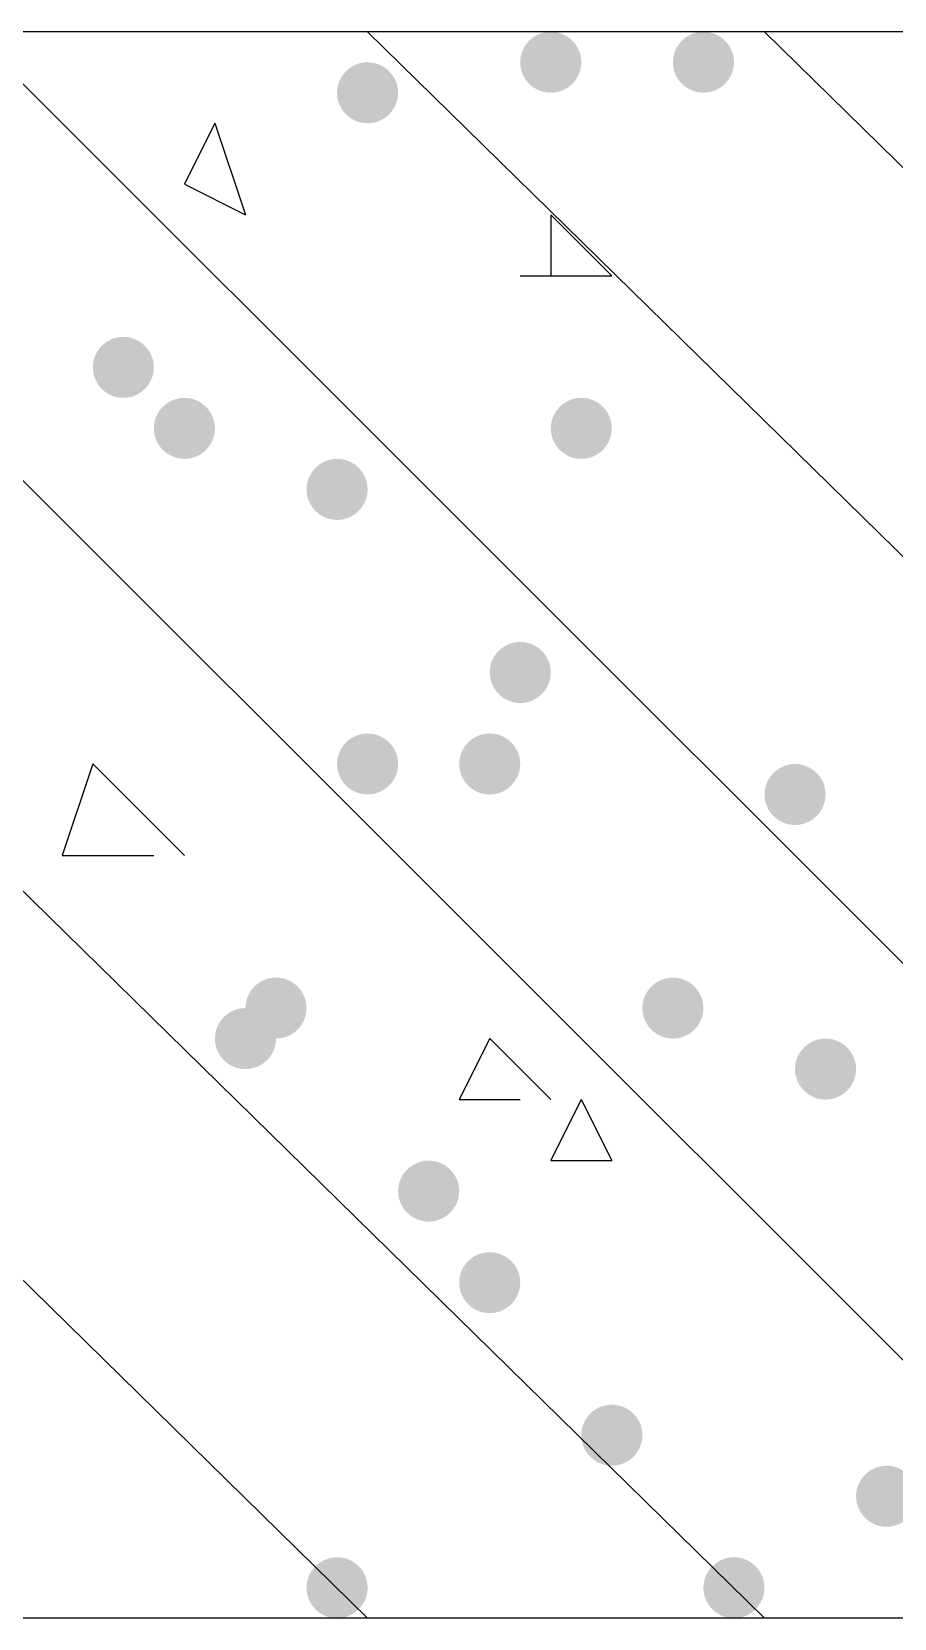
# Model space of a CAD drawing. Header units: inches. Extents: x 11 to 286, y 6 to 196.
# Drawn here: x 103.773 to 104.969, y 91.75 to 93.952 of the extents above; entities that cross this region are included whole.
import ezdxf

# ---------------------------------------------------------------- set-up
doc = ezdxf.new("R2010")
doc.units = ezdxf.units.IN
doc.header["$MEASUREMENT"] = 0
doc.layers.add('PDF_几何图形', color=7, linetype='Continuous')
doc.layers.add('PDF_实体填充', color=7, linetype='Continuous', true_color=0xffffff)

msp = doc.modelspace()

# ---------------------------------------------------------------- hatches: boundary and pattern name
at = {"layer": 'PDF_实体填充', "transparency": 33554559}
h = msp.add_hatch(color=7, dxfattribs=at)
edge = h.paths.add_edge_path(flags=0)
edge.add_spline(control_points=[(104.5351, 93.9094), (104.5351, 93.8862), (104.5161, 93.8671), (104.4928, 93.8671)], knot_values=[0, 0, 0, 0, 1, 1, 1, 1], degree=3, periodic=0)
edge.add_spline(control_points=[(104.4928, 93.8671), (104.4695, 93.8671), (104.4504, 93.8862), (104.4504, 93.9094)], knot_values=[0, 0, 0, 0, 1, 1, 1, 1], degree=3, periodic=0)
edge.add_line((104.4504, 93.9094), (104.4504, 93.9094))
edge.add_spline(control_points=[(104.4504, 93.9094), (104.4504, 93.9327), (104.4695, 93.9518), (104.4928, 93.9518)], knot_values=[0, 0, 0, 0, 1, 1, 1, 1], degree=3, periodic=0)
edge.add_spline(control_points=[(104.4928, 93.9518), (104.5161, 93.9518), (104.5351, 93.9327), (104.5351, 93.9094)], knot_values=[0, 0, 0, 0, 1, 1, 1, 1], degree=3, periodic=0)
edge.add_line((104.5351, 93.9094), (104.5351, 93.9094))
edge.add_line((104.5351, 93.9094), (104.5351, 93.9094))
h = msp.add_hatch(color=7, dxfattribs=at)
edge = h.paths.add_edge_path(flags=0)
edge.add_spline(control_points=[(104.7468, 93.9094), (104.7468, 93.8862), (104.7277, 93.8671), (104.7044, 93.8671)], knot_values=[0, 0, 0, 0, 1, 1, 1, 1], degree=3, periodic=0)
edge.add_spline(control_points=[(104.7044, 93.8671), (104.6812, 93.8671), (104.6621, 93.8862), (104.6621, 93.9094)], knot_values=[0, 0, 0, 0, 1, 1, 1, 1], degree=3, periodic=0)
edge.add_line((104.6621, 93.9094), (104.6621, 93.9094))
edge.add_spline(control_points=[(104.6621, 93.9094), (104.6621, 93.9327), (104.6812, 93.9518), (104.7044, 93.9518)], knot_values=[0, 0, 0, 0, 1, 1, 1, 1], degree=3, periodic=0)
edge.add_spline(control_points=[(104.7044, 93.9518), (104.7277, 93.9518), (104.7468, 93.9327), (104.7468, 93.9094)], knot_values=[0, 0, 0, 0, 1, 1, 1, 1], degree=3, periodic=0)
edge.add_line((104.7468, 93.9094), (104.7468, 93.9094))
edge.add_line((104.7468, 93.9094), (104.7468, 93.9094))
h = msp.add_hatch(color=7, dxfattribs=at)
edge = h.paths.add_edge_path(flags=0)
edge.add_spline(control_points=[(104.2811, 93.8671), (104.2811, 93.8438), (104.2621, 93.8248), (104.2388, 93.8248)], knot_values=[0, 0, 0, 0, 1, 1, 1, 1], degree=3, periodic=0)
edge.add_spline(control_points=[(104.2388, 93.8248), (104.2155, 93.8248), (104.1964, 93.8438), (104.1964, 93.8671)], knot_values=[0, 0, 0, 0, 1, 1, 1, 1], degree=3, periodic=0)
edge.add_line((104.1964, 93.8671), (104.1964, 93.8671))
edge.add_spline(control_points=[(104.1964, 93.8671), (104.1964, 93.8904), (104.2155, 93.9094), (104.2388, 93.9094)], knot_values=[0, 0, 0, 0, 1, 1, 1, 1], degree=3, periodic=0)
edge.add_spline(control_points=[(104.2388, 93.9094), (104.2621, 93.9094), (104.2811, 93.8904), (104.2811, 93.8671)], knot_values=[0, 0, 0, 0, 1, 1, 1, 1], degree=3, periodic=0)
edge.add_line((104.2811, 93.8671), (104.2811, 93.8671))
edge.add_line((104.2811, 93.8671), (104.2811, 93.8671))
h = msp.add_hatch(color=7, dxfattribs=at)
edge = h.paths.add_edge_path(flags=0)
edge.add_spline(control_points=[(103.9424, 93.4861), (103.9424, 93.4628), (103.9234, 93.4438), (103.9001, 93.4438)], knot_values=[0, 0, 0, 0, 1, 1, 1, 1], degree=3, periodic=0)
edge.add_spline(control_points=[(103.9001, 93.4438), (103.8768, 93.4438), (103.8578, 93.4628), (103.8578, 93.4861)], knot_values=[0, 0, 0, 0, 1, 1, 1, 1], degree=3, periodic=0)
edge.add_line((103.8578, 93.4861), (103.8578, 93.4861))
edge.add_spline(control_points=[(103.8578, 93.4861), (103.8578, 93.5094), (103.8768, 93.5284), (103.9001, 93.5284)], knot_values=[0, 0, 0, 0, 1, 1, 1, 1], degree=3, periodic=0)
edge.add_spline(control_points=[(103.9001, 93.5284), (103.9234, 93.5284), (103.9424, 93.5094), (103.9424, 93.4861)], knot_values=[0, 0, 0, 0, 1, 1, 1, 1], degree=3, periodic=0)
edge.add_line((103.9424, 93.4861), (103.9424, 93.4861))
edge.add_line((103.9424, 93.4861), (103.9424, 93.4861))
h = msp.add_hatch(color=7, dxfattribs=at)
edge = h.paths.add_edge_path(flags=0)
edge.add_spline(control_points=[(104.0271, 93.4014), (104.0271, 93.3782), (104.0081, 93.3591), (103.9848, 93.3591)], knot_values=[0, 0, 0, 0, 1, 1, 1, 1], degree=3, periodic=0)
edge.add_spline(control_points=[(103.9848, 93.3591), (103.9615, 93.3591), (103.9424, 93.3782), (103.9424, 93.4014)], knot_values=[0, 0, 0, 0, 1, 1, 1, 1], degree=3, periodic=0)
edge.add_line((103.9424, 93.4014), (103.9424, 93.4014))
edge.add_spline(control_points=[(103.9424, 93.4014), (103.9424, 93.4247), (103.9615, 93.4438), (103.9848, 93.4438)], knot_values=[0, 0, 0, 0, 1, 1, 1, 1], degree=3, periodic=0)
edge.add_spline(control_points=[(103.9848, 93.4438), (104.0081, 93.4438), (104.0271, 93.4247), (104.0271, 93.4014)], knot_values=[0, 0, 0, 0, 1, 1, 1, 1], degree=3, periodic=0)
edge.add_line((104.0271, 93.4014), (104.0271, 93.4014))
edge.add_line((104.0271, 93.4014), (104.0271, 93.4014))
h = msp.add_hatch(color=7, dxfattribs=at)
edge = h.paths.add_edge_path(flags=0)
edge.add_spline(control_points=[(104.5774, 93.4014), (104.5774, 93.3782), (104.5584, 93.3591), (104.5351, 93.3591)], knot_values=[0, 0, 0, 0, 1, 1, 1, 1], degree=3, periodic=0)
edge.add_spline(control_points=[(104.5351, 93.3591), (104.5118, 93.3591), (104.4928, 93.3782), (104.4928, 93.4014)], knot_values=[0, 0, 0, 0, 1, 1, 1, 1], degree=3, periodic=0)
edge.add_line((104.4928, 93.4014), (104.4928, 93.4014))
edge.add_spline(control_points=[(104.4928, 93.4014), (104.4928, 93.4247), (104.5118, 93.4438), (104.5351, 93.4438)], knot_values=[0, 0, 0, 0, 1, 1, 1, 1], degree=3, periodic=0)
edge.add_spline(control_points=[(104.5351, 93.4438), (104.5584, 93.4438), (104.5774, 93.4247), (104.5774, 93.4014)], knot_values=[0, 0, 0, 0, 1, 1, 1, 1], degree=3, periodic=0)
edge.add_line((104.5774, 93.4014), (104.5774, 93.4014))
edge.add_line((104.5774, 93.4014), (104.5774, 93.4014))
h = msp.add_hatch(color=7, dxfattribs=at)
edge = h.paths.add_edge_path(flags=0)
edge.add_spline(control_points=[(104.2388, 93.3168), (104.2388, 93.2935), (104.2197, 93.2744), (104.1964, 93.2744)], knot_values=[0, 0, 0, 0, 1, 1, 1, 1], degree=3, periodic=0)
edge.add_spline(control_points=[(104.1964, 93.2744), (104.1732, 93.2744), (104.1541, 93.2935), (104.1541, 93.3168)], knot_values=[0, 0, 0, 0, 1, 1, 1, 1], degree=3, periodic=0)
edge.add_line((104.1541, 93.3168), (104.1541, 93.3168))
edge.add_spline(control_points=[(104.1541, 93.3168), (104.1541, 93.3401), (104.1732, 93.3591), (104.1964, 93.3591)], knot_values=[0, 0, 0, 0, 1, 1, 1, 1], degree=3, periodic=0)
edge.add_spline(control_points=[(104.1964, 93.3591), (104.2197, 93.3591), (104.2388, 93.3401), (104.2388, 93.3168)], knot_values=[0, 0, 0, 0, 1, 1, 1, 1], degree=3, periodic=0)
edge.add_line((104.2388, 93.3168), (104.2388, 93.3168))
edge.add_line((104.2388, 93.3168), (104.2388, 93.3168))
h = msp.add_hatch(color=7, dxfattribs=at)
edge = h.paths.add_edge_path(flags=0)
edge.add_spline(control_points=[(104.4928, 93.0628), (104.4928, 93.0395), (104.4737, 93.0204), (104.4504, 93.0204)], knot_values=[0, 0, 0, 0, 1, 1, 1, 1], degree=3, periodic=0)
edge.add_spline(control_points=[(104.4504, 93.0204), (104.4272, 93.0204), (104.4081, 93.0395), (104.4081, 93.0628)], knot_values=[0, 0, 0, 0, 1, 1, 1, 1], degree=3, periodic=0)
edge.add_line((104.4081, 93.0628), (104.4081, 93.0628))
edge.add_spline(control_points=[(104.4081, 93.0628), (104.4081, 93.0861), (104.4272, 93.1051), (104.4504, 93.1051)], knot_values=[0, 0, 0, 0, 1, 1, 1, 1], degree=3, periodic=0)
edge.add_spline(control_points=[(104.4504, 93.1051), (104.4737, 93.1051), (104.4928, 93.0861), (104.4928, 93.0628)], knot_values=[0, 0, 0, 0, 1, 1, 1, 1], degree=3, periodic=0)
edge.add_line((104.4928, 93.0628), (104.4928, 93.0628))
edge.add_line((104.4928, 93.0628), (104.4928, 93.0628))
h = msp.add_hatch(color=7, dxfattribs=at)
edge = h.paths.add_edge_path(flags=0)
edge.add_spline(control_points=[(104.2811, 92.9358), (104.2811, 92.9125), (104.2621, 92.8934), (104.2388, 92.8934)], knot_values=[0, 0, 0, 0, 1, 1, 1, 1], degree=3, periodic=0)
edge.add_spline(control_points=[(104.2388, 92.8934), (104.2155, 92.8934), (104.1964, 92.9125), (104.1964, 92.9358)], knot_values=[0, 0, 0, 0, 1, 1, 1, 1], degree=3, periodic=0)
edge.add_line((104.1964, 92.9358), (104.1964, 92.9358))
edge.add_spline(control_points=[(104.1964, 92.9358), (104.1964, 92.9591), (104.2155, 92.9781), (104.2388, 92.9781)], knot_values=[0, 0, 0, 0, 1, 1, 1, 1], degree=3, periodic=0)
edge.add_spline(control_points=[(104.2388, 92.9781), (104.2621, 92.9781), (104.2811, 92.9591), (104.2811, 92.9358)], knot_values=[0, 0, 0, 0, 1, 1, 1, 1], degree=3, periodic=0)
edge.add_line((104.2811, 92.9358), (104.2811, 92.9358))
edge.add_line((104.2811, 92.9358), (104.2811, 92.9358))
h = msp.add_hatch(color=7, dxfattribs=at)
edge = h.paths.add_edge_path(flags=0)
edge.add_spline(control_points=[(104.4504, 92.9358), (104.4504, 92.9125), (104.4314, 92.8934), (104.4081, 92.8934)], knot_values=[0, 0, 0, 0, 1, 1, 1, 1], degree=3, periodic=0)
edge.add_spline(control_points=[(104.4081, 92.8934), (104.3848, 92.8934), (104.3658, 92.9125), (104.3658, 92.9358)], knot_values=[0, 0, 0, 0, 1, 1, 1, 1], degree=3, periodic=0)
edge.add_line((104.3658, 92.9358), (104.3658, 92.9358))
edge.add_spline(control_points=[(104.3658, 92.9358), (104.3658, 92.9591), (104.3848, 92.9781), (104.4081, 92.9781)], knot_values=[0, 0, 0, 0, 1, 1, 1, 1], degree=3, periodic=0)
edge.add_spline(control_points=[(104.4081, 92.9781), (104.4314, 92.9781), (104.4504, 92.9591), (104.4504, 92.9358)], knot_values=[0, 0, 0, 0, 1, 1, 1, 1], degree=3, periodic=0)
edge.add_line((104.4504, 92.9358), (104.4504, 92.9358))
edge.add_line((104.4504, 92.9358), (104.4504, 92.9358))
h = msp.add_hatch(color=7, dxfattribs=at)
edge = h.paths.add_edge_path(flags=0)
edge.add_spline(control_points=[(104.8738, 92.8934), (104.8738, 92.8702), (104.8547, 92.8511), (104.8314, 92.8511)], knot_values=[0, 0, 0, 0, 1, 1, 1, 1], degree=3, periodic=0)
edge.add_spline(control_points=[(104.8314, 92.8511), (104.8082, 92.8511), (104.7891, 92.8702), (104.7891, 92.8934)], knot_values=[0, 0, 0, 0, 1, 1, 1, 1], degree=3, periodic=0)
edge.add_line((104.7891, 92.8934), (104.7891, 92.8934))
edge.add_spline(control_points=[(104.7891, 92.8934), (104.7891, 92.9167), (104.8082, 92.9358), (104.8314, 92.9358)], knot_values=[0, 0, 0, 0, 1, 1, 1, 1], degree=3, periodic=0)
edge.add_spline(control_points=[(104.8314, 92.9358), (104.8547, 92.9358), (104.8738, 92.9167), (104.8738, 92.8934)], knot_values=[0, 0, 0, 0, 1, 1, 1, 1], degree=3, periodic=0)
edge.add_line((104.8738, 92.8934), (104.8738, 92.8934))
edge.add_line((104.8738, 92.8934), (104.8738, 92.8934))
h = msp.add_hatch(color=7, dxfattribs=at)
edge = h.paths.add_edge_path(flags=0)
edge.add_spline(control_points=[(104.1541, 92.5971), (104.1541, 92.5738), (104.1351, 92.5548), (104.1118, 92.5548)], knot_values=[0, 0, 0, 0, 1, 1, 1, 1], degree=3, periodic=0)
edge.add_spline(control_points=[(104.1118, 92.5548), (104.0885, 92.5548), (104.0694, 92.5738), (104.0694, 92.5971)], knot_values=[0, 0, 0, 0, 1, 1, 1, 1], degree=3, periodic=0)
edge.add_line((104.0694, 92.5971), (104.0694, 92.5971))
edge.add_spline(control_points=[(104.0694, 92.5971), (104.0694, 92.6204), (104.0885, 92.6394), (104.1118, 92.6394)], knot_values=[0, 0, 0, 0, 1, 1, 1, 1], degree=3, periodic=0)
edge.add_spline(control_points=[(104.1118, 92.6394), (104.1351, 92.6394), (104.1541, 92.6204), (104.1541, 92.5971)], knot_values=[0, 0, 0, 0, 1, 1, 1, 1], degree=3, periodic=0)
edge.add_line((104.1541, 92.5971), (104.1541, 92.5971))
edge.add_line((104.1541, 92.5971), (104.1541, 92.5971))
h = msp.add_hatch(color=7, dxfattribs=at)
edge = h.paths.add_edge_path(flags=0)
edge.add_spline(control_points=[(104.7044, 92.5971), (104.7044, 92.5738), (104.6854, 92.5548), (104.6621, 92.5548)], knot_values=[0, 0, 0, 0, 1, 1, 1, 1], degree=3, periodic=0)
edge.add_spline(control_points=[(104.6621, 92.5548), (104.6388, 92.5548), (104.6198, 92.5738), (104.6198, 92.5971)], knot_values=[0, 0, 0, 0, 1, 1, 1, 1], degree=3, periodic=0)
edge.add_line((104.6198, 92.5971), (104.6198, 92.5971))
edge.add_spline(control_points=[(104.6198, 92.5971), (104.6198, 92.6204), (104.6388, 92.6394), (104.6621, 92.6394)], knot_values=[0, 0, 0, 0, 1, 1, 1, 1], degree=3, periodic=0)
edge.add_spline(control_points=[(104.6621, 92.6394), (104.6854, 92.6394), (104.7044, 92.6204), (104.7044, 92.5971)], knot_values=[0, 0, 0, 0, 1, 1, 1, 1], degree=3, periodic=0)
edge.add_line((104.7044, 92.5971), (104.7044, 92.5971))
edge.add_line((104.7044, 92.5971), (104.7044, 92.5971))
h = msp.add_hatch(color=7, dxfattribs=at)
edge = h.paths.add_edge_path(flags=0)
edge.add_spline(control_points=[(104.1118, 92.5548), (104.1118, 92.5315), (104.0927, 92.5124), (104.0694, 92.5124)], knot_values=[0, 0, 0, 0, 1, 1, 1, 1], degree=3, periodic=0)
edge.add_spline(control_points=[(104.0694, 92.5124), (104.0462, 92.5124), (104.0271, 92.5315), (104.0271, 92.5548)], knot_values=[0, 0, 0, 0, 1, 1, 1, 1], degree=3, periodic=0)
edge.add_line((104.0271, 92.5548), (104.0271, 92.5548))
edge.add_spline(control_points=[(104.0271, 92.5548), (104.0271, 92.5781), (104.0462, 92.5971), (104.0694, 92.5971)], knot_values=[0, 0, 0, 0, 1, 1, 1, 1], degree=3, periodic=0)
edge.add_spline(control_points=[(104.0694, 92.5971), (104.0927, 92.5971), (104.1118, 92.5781), (104.1118, 92.5548)], knot_values=[0, 0, 0, 0, 1, 1, 1, 1], degree=3, periodic=0)
edge.add_line((104.1118, 92.5548), (104.1118, 92.5548))
edge.add_line((104.1118, 92.5548), (104.1118, 92.5548))
h = msp.add_hatch(color=7, dxfattribs=at)
edge = h.paths.add_edge_path(flags=0)
edge.add_spline(control_points=[(104.9161, 92.5124), (104.9161, 92.4892), (104.8971, 92.4701), (104.8738, 92.4701)], knot_values=[0, 0, 0, 0, 1, 1, 1, 1], degree=3, periodic=0)
edge.add_spline(control_points=[(104.8738, 92.4701), (104.8505, 92.4701), (104.8314, 92.4892), (104.8314, 92.5124)], knot_values=[0, 0, 0, 0, 1, 1, 1, 1], degree=3, periodic=0)
edge.add_line((104.8314, 92.5124), (104.8314, 92.5124))
edge.add_spline(control_points=[(104.8314, 92.5124), (104.8314, 92.5357), (104.8505, 92.5548), (104.8738, 92.5548)], knot_values=[0, 0, 0, 0, 1, 1, 1, 1], degree=3, periodic=0)
edge.add_spline(control_points=[(104.8738, 92.5548), (104.8971, 92.5548), (104.9161, 92.5357), (104.9161, 92.5124)], knot_values=[0, 0, 0, 0, 1, 1, 1, 1], degree=3, periodic=0)
edge.add_line((104.9161, 92.5124), (104.9161, 92.5124))
edge.add_line((104.9161, 92.5124), (104.9161, 92.5124))
h = msp.add_hatch(color=7, dxfattribs=at)
edge = h.paths.add_edge_path(flags=0)
edge.add_spline(control_points=[(104.3658, 92.3431), (104.3658, 92.3198), (104.3467, 92.3008), (104.3234, 92.3008)], knot_values=[0, 0, 0, 0, 1, 1, 1, 1], degree=3, periodic=0)
edge.add_spline(control_points=[(104.3234, 92.3008), (104.3002, 92.3008), (104.2811, 92.3198), (104.2811, 92.3431)], knot_values=[0, 0, 0, 0, 1, 1, 1, 1], degree=3, periodic=0)
edge.add_line((104.2811, 92.3431), (104.2811, 92.3431))
edge.add_spline(control_points=[(104.2811, 92.3431), (104.2811, 92.3664), (104.3002, 92.3854), (104.3234, 92.3854)], knot_values=[0, 0, 0, 0, 1, 1, 1, 1], degree=3, periodic=0)
edge.add_spline(control_points=[(104.3234, 92.3854), (104.3467, 92.3854), (104.3658, 92.3664), (104.3658, 92.3431)], knot_values=[0, 0, 0, 0, 1, 1, 1, 1], degree=3, periodic=0)
edge.add_line((104.3658, 92.3431), (104.3658, 92.3431))
edge.add_line((104.3658, 92.3431), (104.3658, 92.3431))
h = msp.add_hatch(color=7, dxfattribs=at)
edge = h.paths.add_edge_path(flags=0)
edge.add_spline(control_points=[(104.4504, 92.2161), (104.4504, 92.1928), (104.4314, 92.1738), (104.4081, 92.1738)], knot_values=[0, 0, 0, 0, 1, 1, 1, 1], degree=3, periodic=0)
edge.add_spline(control_points=[(104.4081, 92.1738), (104.3848, 92.1738), (104.3658, 92.1928), (104.3658, 92.2161)], knot_values=[0, 0, 0, 0, 1, 1, 1, 1], degree=3, periodic=0)
edge.add_line((104.3658, 92.2161), (104.3658, 92.2161))
edge.add_spline(control_points=[(104.3658, 92.2161), (104.3658, 92.2394), (104.3848, 92.2584), (104.4081, 92.2584)], knot_values=[0, 0, 0, 0, 1, 1, 1, 1], degree=3, periodic=0)
edge.add_spline(control_points=[(104.4081, 92.2584), (104.4314, 92.2584), (104.4504, 92.2394), (104.4504, 92.2161)], knot_values=[0, 0, 0, 0, 1, 1, 1, 1], degree=3, periodic=0)
edge.add_line((104.4504, 92.2161), (104.4504, 92.2161))
edge.add_line((104.4504, 92.2161), (104.4504, 92.2161))
h = msp.add_hatch(color=7, dxfattribs=at)
edge = h.paths.add_edge_path(flags=0)
edge.add_spline(control_points=[(104.6198, 92.0044), (104.6198, 91.9812), (104.6007, 91.9621), (104.5774, 91.9621)], knot_values=[0, 0, 0, 0, 1, 1, 1, 1], degree=3, periodic=0)
edge.add_spline(control_points=[(104.5774, 91.9621), (104.5542, 91.9621), (104.5351, 91.9812), (104.5351, 92.0044)], knot_values=[0, 0, 0, 0, 1, 1, 1, 1], degree=3, periodic=0)
edge.add_line((104.5351, 92.0044), (104.5351, 92.0044))
edge.add_spline(control_points=[(104.5351, 92.0044), (104.5351, 92.0277), (104.5542, 92.0468), (104.5774, 92.0468)], knot_values=[0, 0, 0, 0, 1, 1, 1, 1], degree=3, periodic=0)
edge.add_spline(control_points=[(104.5774, 92.0468), (104.6007, 92.0468), (104.6198, 92.0277), (104.6198, 92.0044)], knot_values=[0, 0, 0, 0, 1, 1, 1, 1], degree=3, periodic=0)
edge.add_line((104.6198, 92.0044), (104.6198, 92.0044))
edge.add_line((104.6198, 92.0044), (104.6198, 92.0044))
h = msp.add_hatch(color=7, dxfattribs=at)
edge = h.paths.add_edge_path(flags=0)
edge.add_spline(control_points=[(105.0008, 91.9198), (105.0008, 91.8965), (104.9817, 91.8774), (104.9584, 91.8774)], knot_values=[0, 0, 0, 0, 1, 1, 1, 1], degree=3, periodic=0)
edge.add_spline(control_points=[(104.9584, 91.8774), (104.9352, 91.8774), (104.9161, 91.8965), (104.9161, 91.9198)], knot_values=[0, 0, 0, 0, 1, 1, 1, 1], degree=3, periodic=0)
edge.add_line((104.9161, 91.9198), (104.9161, 91.9198))
edge.add_spline(control_points=[(104.9161, 91.9198), (104.9161, 91.9431), (104.9352, 91.9621), (104.9584, 91.9621)], knot_values=[0, 0, 0, 0, 1, 1, 1, 1], degree=3, periodic=0)
edge.add_spline(control_points=[(104.9584, 91.9621), (104.9817, 91.9621), (105.0008, 91.9431), (105.0008, 91.9198)], knot_values=[0, 0, 0, 0, 1, 1, 1, 1], degree=3, periodic=0)
edge.add_line((105.0008, 91.9198), (105.0008, 91.9198))
edge.add_line((105.0008, 91.9198), (105.0008, 91.9198))
h = msp.add_hatch(color=7, dxfattribs=at)
edge = h.paths.add_edge_path(flags=0)
edge.add_spline(control_points=[(104.2388, 91.7928), (104.2388, 91.7695), (104.2197, 91.7504), (104.1964, 91.7504)], knot_values=[0, 0, 0, 0, 1, 1, 1, 1], degree=3, periodic=0)
edge.add_spline(control_points=[(104.1964, 91.7504), (104.1732, 91.7504), (104.1541, 91.7695), (104.1541, 91.7928)], knot_values=[0, 0, 0, 0, 1, 1, 1, 1], degree=3, periodic=0)
edge.add_line((104.1541, 91.7928), (104.1541, 91.7928))
edge.add_spline(control_points=[(104.1541, 91.7928), (104.1541, 91.8161), (104.1732, 91.8351), (104.1964, 91.8351)], knot_values=[0, 0, 0, 0, 1, 1, 1, 1], degree=3, periodic=0)
edge.add_spline(control_points=[(104.1964, 91.8351), (104.2197, 91.8351), (104.2388, 91.8161), (104.2388, 91.7928)], knot_values=[0, 0, 0, 0, 1, 1, 1, 1], degree=3, periodic=0)
edge.add_line((104.2388, 91.7928), (104.2388, 91.7928))
edge.add_line((104.2388, 91.7928), (104.2388, 91.7928))
h = msp.add_hatch(color=7, dxfattribs=at)
edge = h.paths.add_edge_path(flags=0)
edge.add_spline(control_points=[(104.7891, 91.7928), (104.7891, 91.7695), (104.7701, 91.7504), (104.7468, 91.7504)], knot_values=[0, 0, 0, 0, 1, 1, 1, 1], degree=3, periodic=0)
edge.add_spline(control_points=[(104.7468, 91.7504), (104.7235, 91.7504), (104.7044, 91.7695), (104.7044, 91.7928)], knot_values=[0, 0, 0, 0, 1, 1, 1, 1], degree=3, periodic=0)
edge.add_line((104.7044, 91.7928), (104.7044, 91.7928))
edge.add_spline(control_points=[(104.7044, 91.7928), (104.7044, 91.8161), (104.7235, 91.8351), (104.7468, 91.8351)], knot_values=[0, 0, 0, 0, 1, 1, 1, 1], degree=3, periodic=0)
edge.add_spline(control_points=[(104.7468, 91.8351), (104.7701, 91.8351), (104.7891, 91.8161), (104.7891, 91.7928)], knot_values=[0, 0, 0, 0, 1, 1, 1, 1], degree=3, periodic=0)
edge.add_line((104.7891, 91.7928), (104.7891, 91.7928))
edge.add_line((104.7891, 91.7928), (104.7891, 91.7928))

# ---------------------------------------------------------------- linework, layer by layer
at = {"layer": 'PDF_几何图形'}
for p, q in [((121.7224, 93.9518), (82.5218, 93.9518)), ((101.9951, 93.9518), (104.2388, 91.7504)), ((102.5454, 93.9518), (104.7891, 91.7504)), ((103.1381, 93.9518), (105.3394, 91.7504)), ((103.6884, 93.9518), (105.8898, 91.7504)), ((104.2388, 93.9518), (106.4824, 91.7504)), ((104.7891, 93.9518), (107.0328, 91.7504)), ((104.0271, 93.8248), (103.9848, 93.7401)), ((104.0271, 93.8248), (104.0694, 93.6978)), ((103.9848, 93.7401), (104.0694, 93.6978)), ((104.4928, 93.6978), (104.5774, 93.6131)), ((104.4928, 93.6978), (104.4928, 93.6131)), ((104.4504, 93.6131), (104.5774, 93.6131)), ((103.8578, 92.9358), (103.8154, 92.8088)), ((103.8578, 92.9358), (103.9848, 92.8088)), ((103.8154, 92.8088), (103.9424, 92.8088)), ((104.4081, 92.5548), (104.3658, 92.4701)), ((104.4081, 92.5548), (104.4928, 92.4701)), ((104.3658, 92.4701), (104.4504, 92.4701)), ((104.5351, 92.4701), (104.4928, 92.3854)), ((104.5351, 92.4701), (104.5774, 92.3854)), ((104.4928, 92.3854), (104.5774, 92.3854)), ((121.7224, 91.7504), (84.6384, 91.7504))]:
    msp.add_line(p, q, dxfattribs=at)

doc.saveas('drawing.dxf')
